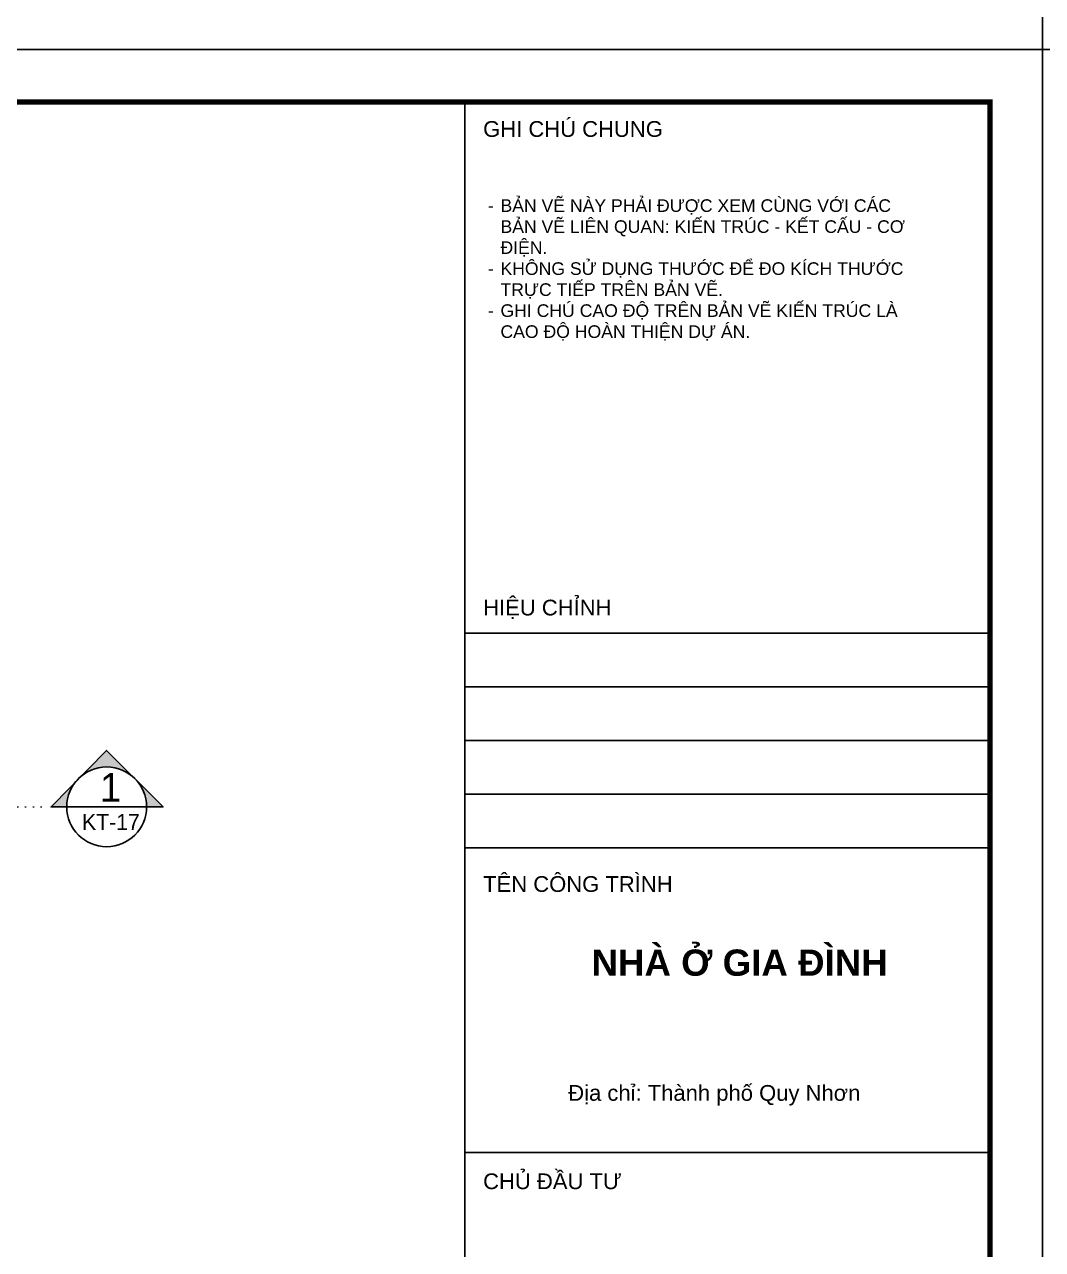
# Model space of a CAD drawing. Header units: inches. Extents: x 236662 to 497023, y -248575 to 81795.
# Drawn here: x 309536 to 317662, y -62892 to -53108 of the extents above; entities that cross this region are included whole.
import ezdxf

# ---------------------------------------------------------------- set-up
doc = ezdxf.new("R2010")
doc.units = ezdxf.units.IN
doc.header["$LTSCALE"] = 10
doc.header["$MEASUREMENT"] = 0
doc.linetypes.add('CENTER2', pattern=[1.125, 0.75, -0.125, 0.125, -0.125])
doc.linetypes.add('DOT2', pattern=[0.125, 0, -0.125])
for name, color, linetype in [('01. HP_TEXT', 9, 'Continuous'), ('07. HP_KY HIEU', 43, 'Continuous'), ('truc', 2, 'CENTER2')]:
    doc.layers.add(name, color=color, linetype=linetype)
for name, color, linetype, lineweight in [('02. HP_BE TONG', 1, 'Continuous', 35), ('06. HP_THAY 1', 134, 'Continuous', 15), ('GHICHU', 7, 'Continuous', 9)]:
    doc.layers.add(name, color=color, linetype=linetype, lineweight=lineweight)
doc.layers.add('Tpl_Bound', color=1, linetype='Continuous', plot=False)
doc.styles.add('AVO', font='VNI-Avo-Bold.TTF')
doc.styles.add('TA1', font='Arial.ttf')
doc.styles.add('TEXT (none)', font='Arial.ttf')

# ---------------------------------------------------------------- blocks, each defined once
blk = doc.blocks.new('KHUNG TEN A-3')
at = {"layer": '01. HP_TEXT'}
for points in [[(365.0000000000002, 220.9510433979019), (365.0000000000002, 292), (414.9999999999998, 292), (414.9999999999998, 220.9510433979019)], [(365.0000000000002, 241.4137818813176), (365.0000000000002, 236.2980972604635), (414.9999999999998, 236.2980972604635), (414.9999999999998, 241.4137818813176)], [(365.0000000000002, 231.1824126396102), (365.0000000000002, 236.2980972604635), (414.9999999999998, 236.2980972604635), (414.9999999999998, 231.1824126396102)], [(365.0000000000002, 231.1824126396102), (365.0000000000002, 226.0667280187561), (414.9999999999998, 226.0667280187561), (414.9999999999998, 231.1824126396102)], [(365.0000000000002, 220.9510433979019), (365.0000000000002, 226.0667280187561), (414.9999999999998, 226.0667280187561), (414.9999999999998, 220.9510433979019)], [(365.0000000000002, 191.9453258478782), (365.0000000000002, 220.9510433979019), (414.9999999999998, 220.9510433979019), (414.9999999999998, 191.9453258478782)], [(365.0000000000002, 163.3445738685962), (365.0000000000002, 191.9453258478782), (414.9999999999998, 191.9453258478782), (414.9999999999998, 163.3445738685962)]]:
    blk.add_lwpolyline(points, close=True, dxfattribs=at)
at = {"layer": '02. HP_BE TONG', "color": 1, "const_width": 0.5}
blk.add_lwpolyline([(15.00000000000011, 5.000000000000682), (414.9999999999998, 5.000000000000682), (414.9999999999998, 292), (15.00000000000011, 292)], close=True, dxfattribs=at)
at = {"layer": '06. HP_THAY 1'}
blk.add_lwpolyline([(1.137e-13, 297), (420.0000000000002, 297), (420.0000000000002, 6.821e-13), (1.137e-13, 6.821e-13)], close=True, dxfattribs=at)
at = {"layer": 'Defpoints'}
blk.add_lwpolyline([(1.137e-13, 6.821e-13), (419.9999999999998, 6.821e-13), (419.9999999999998, 297), (1.137e-13, 297)], close=True, dxfattribs=at)
at = {"layer": '01. HP_TEXT', "color": 7, "style": 'TA1'}
for s, p in [('GHI CHÚ CHUNG', (366.7500000000002, 288.6716646632499)), ('HIỆU CHỈNH', (366.7500000000002, 243.0859675091103)), ('TÊN CÔNG TRÌNH', (366.7500000000002, 216.7542137861135)), ('CHỦ ĐẦU TƯ', (366.7500000000002, 188.4398629314153))]:
    blk.add_text(s, height=1.5, dxfattribs=at).set_placement(p)
at = {"layer": '01. HP_TEXT', "attachment_point": 1}
for s, width, gutter_width, heights, insert, char_height, style in [('\\pi-1.2,l2.4,t2.4,4.8;-^IBẢN VẼ NÀY PHẢI ĐƯỢC XEM CÙNG VỚI CÁC \\P\\pi0,t4.8;BẢN VẼ LIÊN QUAN: KIẾN TRÚC - KẾT CẤU - CƠ \\PĐIỆN.\\P\\pi-1.2,t2.4,4.8;-^IKHÔNG SỬ DỤNG THƯỚC ĐỂ ĐO KÍCH THƯỚC \\P\\pi0,t4.8;TRỰC TIẾP TRÊN BẢN VẼ.\\P\\pi-1.2,t2.4,4.8;-^IGHI CHÚ CAO ĐỘ TRÊN BẢN VẼ KIẾN TRÚC LÀ \\P\\pi0,t4.8;CAO ĐỘ HOÀN THIỆN DỰ ÁN.', 42.63333691882796, 2.41112149158539, [32.3624766892565], (365.9999999999998, 282.7250599928623), 1.199999999999999, 'TEXT (none)'), ('\\pi10.25739;{\\fArial|b1|i0|c0|p34;NHÀ Ở GIA ĐÌNH}', 48.19043261467763, 0.0339382396561059, [17.71915629130297], (366.8095673853226, 211.2654273467462), 2.499999999999999, 'TA1')]:
    blk.add_mtext_dynamic_manual_height_columns(s, width=width, gutter_width=gutter_width, heights=heights, dxfattribs=dict(at, insert=insert, char_height=char_height, style=style))
at = {"layer": '01. HP_TEXT', "color": 7, "insert": (372.2999021201751, 198.356034028928), "char_height": 1.5, "attachment_point": 1, "style": 'TA1'}
blk.add_mtext_dynamic_manual_height_columns('\\A1;\\pxi-0.29899,l2,t4.70101,11.70101;Địa chỉ: Thành phố Quy Nhơn', width=34.85130559429364, gutter_width=2.41112149158539, heights=[62.37116073187635], dxfattribs=at)
blk = doc.blocks.new('sdfssdas')
at = {"lineweight": -3}
h = blk.add_hatch(color=256, dxfattribs=at)
edge = h.paths.add_edge_path()
edge.add_line((1902405, -245251.2094973724), (1902533.644847914, -245251.2094973722))
edge.add_ellipse((1902860.31151458, -245251.2094973711), major_axis=(-230.9882151873045, 230.9882151873045), ratio=0.999999999997832, start_angle=7.339835921497979, end_angle=45.00000000026131, ccw=False)
edge.add_line((1902601.706332402, -245051.6237492283), (1902405, -245251.2094973723))
edge = h.paths.add_edge_path()
edge.add_ellipse((1902860.31151458, -245251.2094973719), major_axis=(-230.9882151872279, 230.9882151872279), ratio=0.999999999995634, start_angle=314.99999999987494, end_angle=353.4927594007128, ccw=False)
edge.add_ellipse((1902860.31151458, -245251.209497372), major_axis=(-319.2831402481585, 69.06075198620113), ratio=0.9999999999966105, start_angle=237.2050219233946, end_angle=282.20502192325523, ccw=False)
edge.add_line((1903091.299729768, -245020.2212821844), (1902860.31151458, -244789.2330669968))
edge.add_line((1902860.31151458, -244789.2330669967), (1902656.989042233, -244995.5318030975))
edge = h.paths.add_edge_path()
edge.add_ellipse((1902860.31151458, -245251.2094973728), major_axis=(-109.3525430184075, 307.8199675923386), ratio=0.999999999990358, start_angle=250.4425005864913, end_angle=295.44250058605934, ccw=False)
edge.add_line((1903186.978181248, -245251.209497372), (1903322.287944956, -245251.2094973717))
edge.add_line((1903322.287944956, -245251.2094973717), (1903091.299729768, -245020.2212821843))
blk.add_line((1902533.644847914, -245251.209497373), (1903186.978181248, -245251.2094973728), dxfattribs=at)
blk.add_lwpolyline([(1902533.644847914, -245251.2094973722), (1902405, -245251.2094973723), (1902860.31151458, -244789.2330669967), (1903322.287944956, -245251.2094973717), (1903186.978181248, -245251.209497372)], dxfattribs=at)
blk.add_circle((1902860.311514582, -245251.2094973729), 326.6666666666681, dxfattribs=at)
at = {"layer": 'GHICHU', "color": 0, "linetype": 'Continuous', "attachment_point": 1, "style": 'AVO'}
for s, insert, char_height, width in [('{\\fVNI-Avo|b0|i0|c0|p2;1}', (1902805.07892162, -244975.0296229845), 234.375, 39462.40071614583), ('{\\fVNI-Avo|b0|i0|c0|p2;KT-17}', (1902658.543204735, -245310.0145320904), 130, 21888.47826388888)]:
    blk.add_mtext(s, dxfattribs=dict(at, insert=insert, char_height=char_height, width=width))
blk = doc.blocks.new('ádasdzz')
at = {"layer": 'truc', "color": 2, "linetype": 'DOT2', "lineweight": 5, "ltscale": 50}
blk.add_lwpolyline([(450.4282605358167, -644.39876432452), (6833.817897205648, -644.39876432452), (6833.817897205648, -2300.176163937809), (21309.64613677532, -2300.176163937809)], dxfattribs=at)
at = {"xscale": 0.9750026861104956, "yscale": 0.9750026861104956, "zscale": 0.9750026861104956}
blk.add_blockref('sdfssdas', (-1833540.338933262, 236820.4118678481), dxfattribs=at)

msp = doc.modelspace()

# ---------------------------------------------------------------- linework, layer by layer
at = {"layer": 'Tpl_Bound', "color": 1}
for points in [[(282444.6130190566, -53307.55362221473), (282444.6130190566, -28403.81589600908), (317853.9658871179, -28403.81589600908), (317853.9658871179, -53307.55362221473)], [(317662.0199046001, -53307.55362221476), (317662.0199046001, -28403.81589600911), (353071.3727726614, -28403.81589600911), (353071.3727726614, -53307.55362221476)], [(282444.6130190566, -78211.29134841883), (282444.6130190566, -53307.55362221316), (317853.9658871179, -53307.55362221316), (317853.9658871179, -78211.29134841883)], [(317662.0199046001, -78211.29134841886), (317662.0199046001, -53307.55362221321), (353071.3727726614, -53307.55362221321), (353071.3727726614, -78211.29134841886)]]:
    msp.add_lwpolyline(points, close=True, dxfattribs=at)

# ---------------------------------------------------------------- block references
at = {"color": 1, "xscale": 83.85096877510341, "yscale": 83.85096877510341, "zscale": 83.85096877510341}
for p in [(282444.6130190566, -53307.55362221479, 20.55303686696303), (317662.0199046001, -53307.55362221481, 20.55303686696305), (282444.6130190566, -78211.29134841889, 30.82955530044455), (317662.0199046001, -78211.29134841892, 30.82955530044455)]:
    msp.add_blockref('KHUNG TEN A-3', p, dxfattribs=at)
at = {"layer": '07. HP_KY HIEU'}
msp.add_blockref('ádasdzz', (288438.1026858474, -57056.88461259178, -6.307693845551874), dxfattribs=at)

doc.saveas('drawing.dxf')
